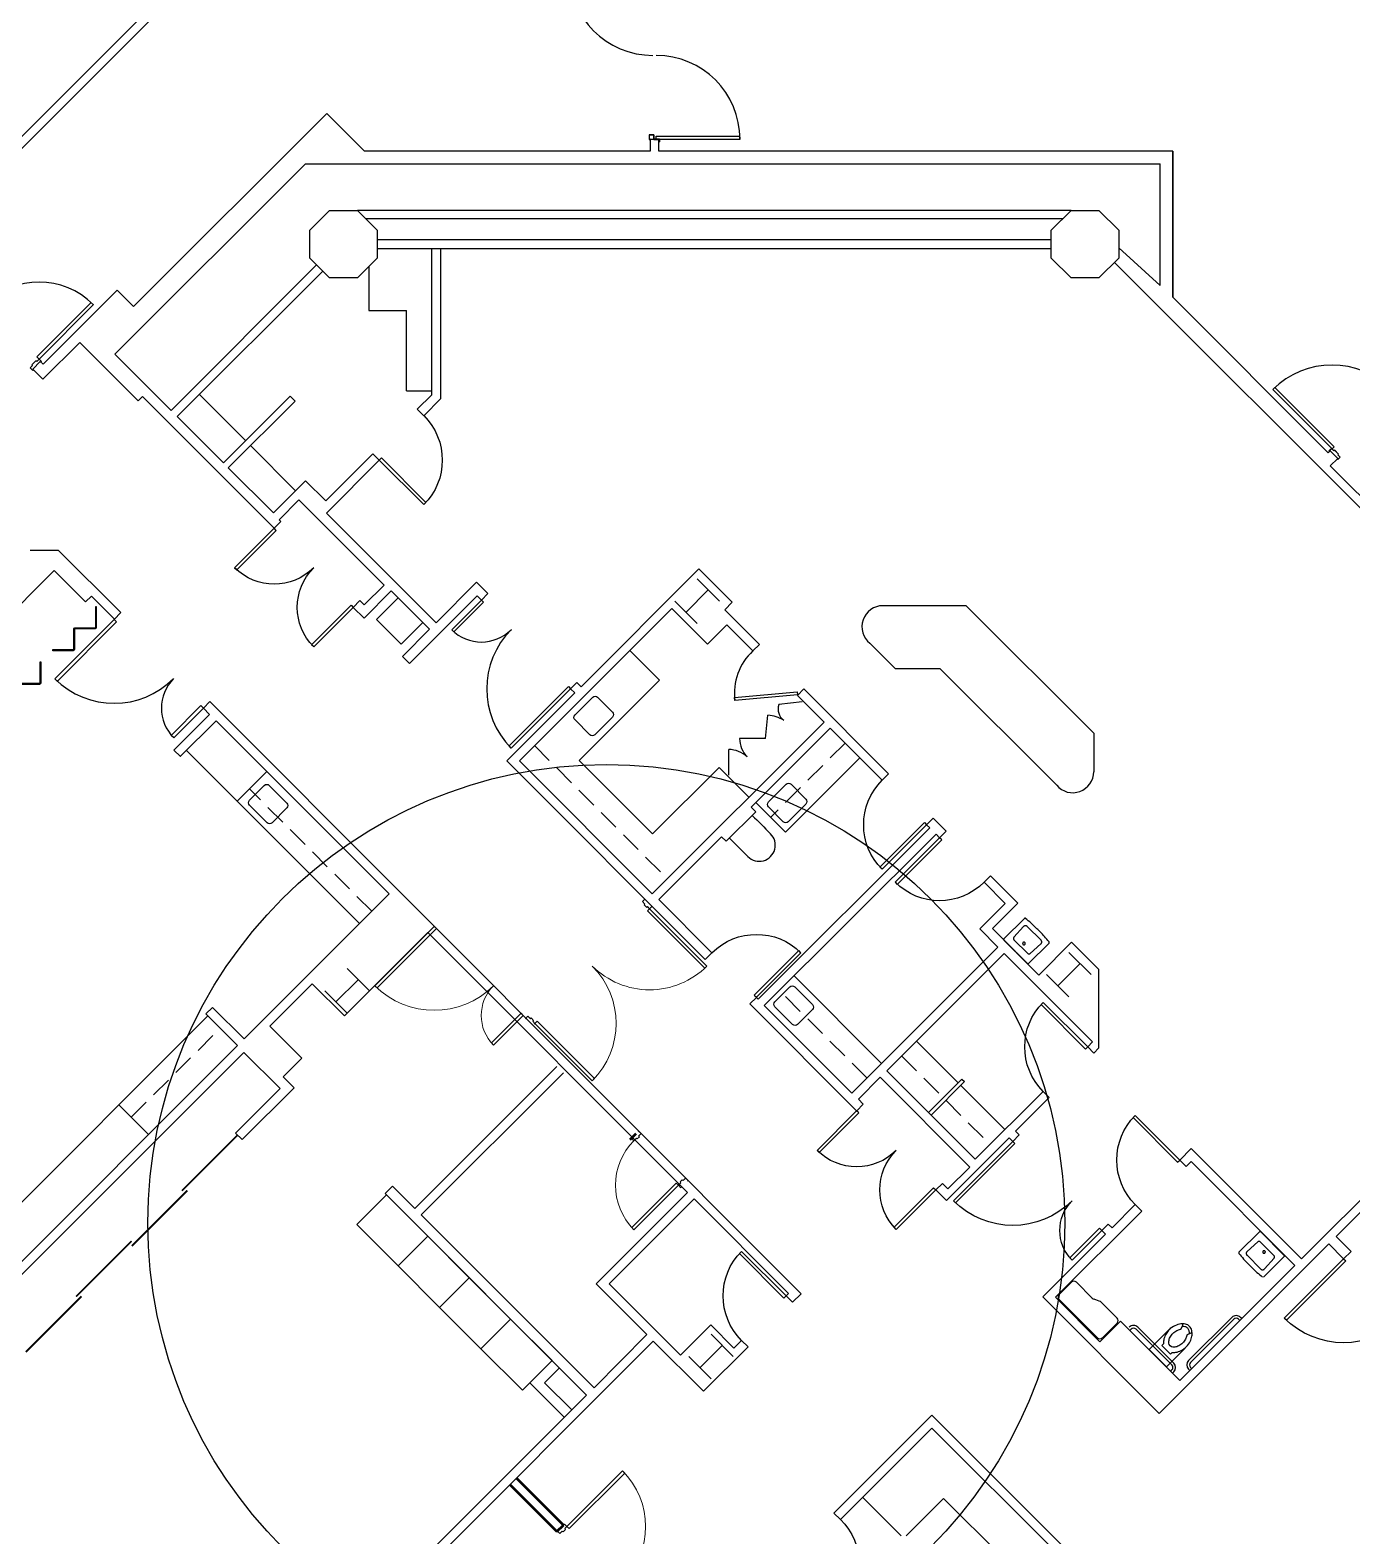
# Model space of a CAD drawing. Header units: inches. Extents: x -59 to 5682, y -269 to 4477.
# Drawn here: x 1088 to 1844, y 1984 to 2845 of the extents above; entities that cross this region are included whole.
import ezdxf

# ---------------------------------------------------------------- set-up
doc = ezdxf.new("R2010")
doc.units = ezdxf.units.IN
doc.header["$LTSCALE"] = 96
doc.header["$MEASUREMENT"] = 0
doc.linetypes.add('HIDDEN2', pattern=[0.1875, 0.125, -0.0625])
doc.layers.get('0').update_dxf_attribs({"linetype": 'CONTINUOUS'})
for name, color, linetype in [('A-COLS', 5, 'CONTINUOUS'), ('A-DOOR', 2, 'CONTINUOUS'), ('A-FLOR-CASE', 3, 'CONTINUOUS'), ('A-FLOR-CASE-UPPR', 3, 'HIDDEN2'), ('A-FLOR-PFIX', 2, 'CONTINUOUS'), ('A-SHAFT', 1, 'CONTINUOUS'), ('A-WALL-FULL', 6, 'CONTINUOUS')]:
    doc.layers.add(name, color=color, linetype=linetype)
for name, color, linetype, lineweight in [('A-DOOR-FRAM', 31, 'CONTINUOUS', 50), ('A-WALL', 113, 'CONTINUOUS', 13), ('I-WALL', 2, 'CONTINUOUS', 13), ('Q-CASE', 31, 'CONTINUOUS', 9)]:
    doc.layers.add(name, color=color, linetype=linetype, lineweight=lineweight)

# ---------------------------------------------------------------- blocks, each defined once
blk = doc.blocks.new('16COLUMN')
for p, q in [((-3111.61, 2735.51), (-3100.3, 2746.82)), ((-3100.3, 2746.82), (-3084.3, 2746.82)), ((-3084.3, 2746.82), (-3072.98, 2735.51)), ((-3111.61, 2719.51), (-3111.61, 2735.51)), ((-3072.98, 2735.51), (-3072.98, 2719.51)), ((-3100.3, 2708.19), (-3111.61, 2719.51)), ((-3072.98, 2719.51), (-3084.3, 2708.19)), ((-3084.3, 2708.19), (-3100.3, 2708.19))]:
    blk.add_line(p, q)
blk = doc.blocks.new('0206.01-BAS-GRID$0$IBEAM')
for points in [[(-0.5, 0.5, 1), (-0.5, 0.5), (0.5, 0.5), (0.5, 0.5, 1)], [(0, -0.5, 1), (0, -0.5), (0, 0.5), (0, 0.5, 1)], [(-0.5, -0.5, 1), (-0.5, -0.5), (0.5, -0.5), (0.5, -0.5, 1)]]:
    blk.add_3dface(points)
blk = doc.blocks.new('*U152')
for p, q in [((0, 0), (0, 0)), ((-36, 0), (-36, 0))]:
    blk.add_line(p, q)
blk.add_lwpolyline([(0, 0), (0, -36), (-1.75, -36), (-1.75, 0)], close=True)
blk.add_arc((0, 0), 36, 180, 270)
blk = doc.blocks.new('*U39')
for p, q in [((0, 0), (0, 0)), ((-36, 0), (-36, 0))]:
    blk.add_line(p, q)
blk.add_lwpolyline([(0, 0), (0, -36), (-1.75, -36), (-1.75, 0)], close=True)
blk.add_arc((0, 0), 36, 180, 270)
blk = doc.blocks.new('*U42')
for p, q in [((0, 0), (0, 0)), ((-32, 0), (-32, 0))]:
    blk.add_line(p, q)
blk.add_lwpolyline([(0, 0), (0, 32), (-1.75, 32), (-1.75, 0)], close=True)
blk.add_arc((0, 0), 32, 90, 180)
blk = doc.blocks.new('*U43')
for p, q in [((0, 0), (0, 0)), ((32, 0), (32, 0))]:
    blk.add_line(p, q)
blk.add_lwpolyline([(0, 0), (0, 32), (1.75, 32), (1.75, 0)], close=True)
blk.add_arc((0, 0), 32, 0, 90)
blk = doc.blocks.new('*U45')
for p, q in [((0, 0), (0, 0)), ((48, 0), (48, 0))]:
    blk.add_line(p, q)
blk.add_lwpolyline([(0, 0), (0, 48), (1.75, 48), (1.75, 0)], close=True)
blk.add_arc((0, 0), 48, 0, 90)
blk = doc.blocks.new('*U44')
for p, q in [((0, 0), (0, 0)), ((-24, 0), (-24, 0))]:
    blk.add_line(p, q)
blk.add_lwpolyline([(0, 0), (0, 24), (-1.75, 24), (-1.75, 0)], close=True)
blk.add_arc((0, 0), 24, 90, 180)
blk = doc.blocks.new('*U153')
for p, q in [((0, 0), (0, 0)), ((36, 0), (36, 0))]:
    blk.add_line(p, q)
blk.add_lwpolyline([(0, 0), (0, 36), (1.75, 36), (1.75, 0)], close=True)
blk.add_arc((0, 0), 36, 0, 90)
blk = doc.blocks.new('*U154')
for p, q in [((0, 0), (0, 0)), ((-36, 0), (-36, 0))]:
    blk.add_line(p, q)
blk.add_lwpolyline([(0, 0), (0, 36), (-1.75, 36), (-1.75, 0)], close=True)
blk.add_arc((0, 0), 36, 90, 180)
blk = doc.blocks.new('*U27')
for p, q in [((0, 0), (0, 0)), ((36, 0), (36, 0))]:
    blk.add_line(p, q)
blk.add_lwpolyline([(0, 0), (0, 36), (1.75, 36), (1.75, 0)], close=True)
blk.add_arc((0, 0), 36, 0, 90)
blk = doc.blocks.new('Corp_Door Double F - 7_-4_ x 7_-0_ - 2_ Head-2155632-LEVEL 01 OVERALL FLOOR PLAN CATH _1')
at = {"layer": 'A-DOOR', "lineweight": 20}
for p, q in [((-46.37, 49.87), (-44.62, 49.87)), ((-46.37, 3.5), (-46.37, 49.87)), ((-44.62, 3.5), (-44.62, 49.87)), ((44.62, 3.5), (44.62, 49.87)), ((46.37, 49.87), (44.62, 49.87)), ((46.37, 3.5), (46.37, 49.87)), ((-46.37, 3.5), (-44.62, 3.5)), ((44.62, 3.5), (46.37, 3.5))]:
    blk.add_line(p, q, dxfattribs=at)
at = {"layer": 'A-DOOR', "lineweight": 9}
for centre, start, end in [((-46.37, 3.5), 0, 90), ((46.37, 3.5), 90, 180)]:
    blk.add_arc(centre, 46.37, start, end, dxfattribs=at)
at = {"layer": 'A-DOOR-FRAM', "lineweight": 13}
for p, q in [((-46.37, 3.5), (-47.93, 3.5)), ((-46.37, 1.75), (-46.37, 3.5)), ((-45.75, 1.75), (-46.37, 1.75)), ((-45.75, -0.25), (-45.75, 1.75)), ((46.37, 1.75), (45.75, 1.75)), ((45.75, 1.75), (45.75, -0.25)), ((47.06, 3.5), (46.37, 3.5)), ((46.37, 3.5), (46.37, 1.75)), ((-48.37, -2.25), (-46.37, -2.25)), ((-46.37, -2.25), (-46.37, -0.25)), ((-46.37, -0.25), (-45.75, -0.25)), ((45.75, -0.25), (46.37, -0.25)), ((46.37, -0.25), (46.37, -2.25)), ((46.37, -2.25), (48.37, -2.25))]:
    blk.add_line(p, q, dxfattribs=at)
blk = doc.blocks.new('Double-Uneven - 72_ x 84_-V56-LEVEL 01 OVERALL FLOOR PLAN CATH _1')
at = {"layer": 'A-DOOR', "lineweight": 20}
for p, q in [((-68, -2.5), (-68, -50.46)), ((-68, -2.5), (-66.25, -2.5)), ((-66.25, -2.5), (-66.25, -50.47)), ((2.25, -2.5), (2.25, -26.5)), ((4, -2.5), (2.25, -2.5)), ((4, -2.5), (4, -26.5)), ((4, -26.5), (2.25, -26.5)), ((-68, -50.46), (-66.16, -50.46))]:
    blk.add_line(p, q, dxfattribs=at)
at = {"layer": 'A-DOOR', "lineweight": 9}
for centre, radius, start, end in [((-68, -2.5), 48, 270, 360), ((4, -2.5), 24, 180, 270)]:
    blk.add_arc(centre, radius, start, end, dxfattribs=at)
blk = doc.blocks.new('Corp_Door Single F1 - 3_-0_ x 7_-0_ - 2_ Head 2-2944324-LEVEL 01 OVERALL FLOOR PLAN CATH _1')
at = {"layer": 'A-DOOR', "lineweight": 20}
for p, q in [((16.25, -2.875), (18, -2.875)), ((16.25, -2.875), (16.25, -38.875)), ((18, -2.875), (18, -38.875)), ((16.25, -38.875), (18, -38.875))]:
    blk.add_line(p, q, dxfattribs=at)
at = {"layer": 'A-DOOR', "lineweight": 9}
blk.add_arc((18, -2.875), 36, 180, 270, dxfattribs=at)
at = {"layer": 'A-DOOR-FRAM', "lineweight": 13}
for p, q in [((-20, 2.875), (-18, 2.875)), ((-20, 2.5), (-20, 2.875)), ((-18, 2.875), (-18, 0.875)), ((-18, 0.875), (-17.375, 0.875)), ((-17.375, 0.875), (-17.375, -0.875)), ((17.375, 0.875), (18, 0.875)), ((17.375, -0.875), (17.375, 0.875)), ((18, 2.875), (20, 2.875)), ((18, 0.875), (18, 2.875)), ((20, 2.875), (20, 2.5)), ((-20, -2.875), (-20, -2.5)), ((-18, -2.875), (-20, -2.875)), ((-18, -0.875), (-18, -2.875)), ((-17.375, -0.875), (-18, -0.875)), ((18, -0.875), (17.375, -0.875)), ((18, -2.875), (18, -0.875)), ((20, -2.875), (18, -2.875)), ((20, -2.5), (20, -2.77))]:
    blk.add_line(p, q, dxfattribs=at)
blk = doc.blocks.new('Tall Cabinet-Double Door_4_ - 33 1_2_ W X 84_ H-2132603-LEVEL 01 OVERALL FLOOR PLAN CATH _1')
at = {"layer": 'Q-CASE', "color": 55, "lineweight": 13}
for p, q in [((17.49, 0), (-16.01, 0)), ((-16.01, 0), (-16.01, -24)), ((17.49, -24), (17.49, 0)), ((-16.01, -24), (17.49, -24))]:
    blk.add_line(p, q, dxfattribs=at)
blk = doc.blocks.new('Corp_Door Double N - 7_-8_ x 7_-0_ - 2_ Head-3193334-LEVEL 01 OVERALL FLOOR PLAN CATH _1')
at = {"layer": 'A-DOOR', "lineweight": 20}
for p, q in [((-45, 48.5), (-43.25, 48.5)), ((-45, 3.5), (-45, 48.5)), ((-43.25, 3.5), (-43.25, 48.5)), ((43.25, 3.5), (43.25, 48.5)), ((45, 48.5), (43.25, 48.5)), ((45, 3.5), (45, 48.5)), ((-45, 3.5), (-43.25, 3.5)), ((43.25, 3.5), (45, 3.5))]:
    blk.add_line(p, q, dxfattribs=at)
at = {"layer": 'A-DOOR', "lineweight": 9}
for centre, start, end in [((-45, 3.5), 0, 90), ((45, 3.5), 90, 180)]:
    blk.add_arc(centre, 45, start, end, dxfattribs=at)
at = {"layer": 'A-DOOR-FRAM', "lineweight": 13}
for p, q in [((-45, 3.5), (-47, 3.5)), ((-47, 3.5), (-47, -2.25)), ((-45, 1.75), (-45, 3.5)), ((-44.375, 1.75), (-45, 1.75)), ((-44.375, -0.25), (-44.375, 1.75)), ((45, 1.75), (44.375, 1.75)), ((44.375, 1.75), (44.375, -0.25)), ((47, 3.5), (45, 3.5)), ((45, 3.5), (45, 1.75)), ((47, -2.25), (47, 3.5)), ((-47, -2.25), (-45, -2.25)), ((-45, -2.25), (-45, -0.25)), ((-45, -0.25), (-44.375, -0.25)), ((44.375, -0.25), (45, -0.25)), ((45, -0.25), (45, -2.25)), ((45, -2.25), (47, -2.25))]:
    blk.add_line(p, q, dxfattribs=at)

msp = doc.modelspace()

# ---------------------------------------------------------------- linework, layer by layer
at = {"layer": 'A-DOOR'}
for p, q in [((1445.02, 2785.39), (1442.46, 2785.39)), ((1442.46, 2785.39), (1442.46, 2782.7)), ((1442.46, 2782.7), (1442.96, 2782.7)), ((1442.52, 2782.76), (1442.52, 2785.33)), ((1442.52, 2785.33), (1444.96, 2785.33)), ((1442.96, 2782.76), (1442.52, 2782.76)), ((1442.96, 2782.7), (1442.96, 2782.76)), ((1444.96, 2785.33), (1444.96, 2782.7)), ((1444.96, 2782.7), (1448.27, 2782.7)), ((1445.02, 2782.76), (1445.02, 2785.39)), ((1448.33, 2782.76), (1445.02, 2782.76)), ((1446.33, 2784.51), (1494.3, 2784.51)), ((1446.33, 2782.76), (1446.33, 2784.51)), ((1446.33, 2782.76), (1494.33, 2782.76)), ((1448.27, 2782.7), (1448.27, 2781.33)), ((1448.33, 2781.26), (1448.33, 2782.76)), ((1494.27, 2782.76), (1494.27, 2784.51)), ((1448.27, 2781.33), (1447.83, 2781.33)), ((1447.83, 2781.33), (1447.83, 2781.26)), ((1447.83, 2781.26), (1448.33, 2781.26)), ((1123.27, 2689.42), (1092.15, 2658.31)), ((1093.39, 2657.07), (1124.5, 2688.19)), ((1089.72, 2653.4), (1088.35, 2652.03)), ((1091.58, 2656.14), (1089.29, 2653.84)), ((1089.29, 2653.84), (1089.72, 2653.4)), ((1089.77, 2651.33), (1094.1, 2655.66)), ((1092.02, 2655.7), (1091.58, 2656.14)), ((1093.39, 2657.07), (1092.02, 2655.7)), ((1092.15, 2658.31), (1093.39, 2657.07)), ((1094.81, 2655.66), (1093.39, 2657.07)), ((1094.1, 2655.66), (1094.45, 2655.31)), ((1094.45, 2655.31), (1094.81, 2655.66)), ((1088.35, 2652.03), (1089.77, 2650.62)), ((1090.12, 2650.97), (1089.77, 2651.33)), ((1089.77, 2650.62), (1090.12, 2650.97)), ((1799.02, 2639.58), (1800.26, 2640.81)), ((1832.96, 2605.63), (1799.02, 2639.58)), ((1800.26, 2640.81), (1834.2, 2606.87)), ((1831.2, 2604.57), (1832.61, 2605.99)), ((1831.55, 2604.22), (1831.2, 2604.57)), ((1831.9, 2604.57), (1831.55, 2604.22)), ((1836.23, 2600.24), (1831.9, 2604.57)), ((1832.6, 2605.98), (1833.97, 2604.61)), ((1832.61, 2605.99), (1833.98, 2604.62)), ((1834.2, 2606.87), (1832.96, 2605.63)), ((1833.97, 2604.61), (1834.42, 2605.06)), ((1834.42, 2605.06), (1836.72, 2602.76)), ((1834.42, 2605.05), (1836.72, 2602.76)), ((1836.72, 2602.76), (1836.28, 2602.32)), ((1836.72, 2602.76), (1836.28, 2602.32)), ((1836.28, 2602.32), (1837.65, 2600.95)), ((1835.88, 2599.89), (1836.23, 2600.24)), ((1836.23, 2599.54), (1835.88, 2599.89)), ((1837.65, 2600.95), (1836.23, 2599.54)), ((1136.3, 2508.17), (1102.49, 2474.16)), ((1137.72, 2506.76), (1103.9, 2472.75)), ((1136.3, 2508.17), (1137.72, 2506.76)), ((1102.49, 2474.16), (1103.97, 2472.69)), ((1185.94, 2458.81), (1169.02, 2441.79)), ((1187.36, 2457.4), (1170.44, 2440.38)), ((1187.36, 2457.4), (1185.94, 2458.81)), ((1529.87, 2460.92), (1516.49, 2459.47)), ((1508.87, 2439.95), (1510.34, 2453.33)), ((1170.44, 2440.38), (1169.02, 2441.79)), ((1508.87, 2439.95), (1494.04, 2439.96)), ((1487.87, 2418.99), (1487.89, 2433.82))]:
    msp.add_line(p, q, dxfattribs=at)
for points in [[(1125.59, 2515.33), (1125.59, 2503.4), (1126.31, 2503.4), (1126.31, 2515.33)], [(1113.16, 2502.91), (1113.16, 2490.97), (1113.88, 2490.97), (1113.88, 2502.91)], [(1113.65, 2503.4), (1125.59, 2503.4), (1125.59, 2502.68), (1113.65, 2502.68)], [(1101.22, 2490.97), (1113.16, 2490.97), (1113.16, 2490.25), (1101.22, 2490.25)], [(1093.86, 2483.61), (1093.86, 2471.68), (1094.58, 2471.68), (1094.58, 2483.61)], [(1081.93, 2471.68), (1093.86, 2471.68), (1093.86, 2470.96), (1081.93, 2470.96)], [(1527.23, 2464.94), (1491.38, 2461.69), (1491.22, 2463.43), (1527.07, 2466.69)], [(1839.59, 2142.4), (1840.83, 2141.16), (1806.89, 2107.22), (1805.65, 2108.46)]]:
    msp.add_lwpolyline(points, close=True, dxfattribs=at)
at = {"layer": 'A-DOOR', "const_width": 1}
for points in [[(1175.14, 2181.35), (1206.96, 2213.17)], [(1146.39, 2149.7), (1178.21, 2181.52)], [(1114.54, 2120.74), (1146.36, 2152.56)], [(1085.78, 2089.09), (1117.6, 2120.91)]]:
    msp.add_lwpolyline(points, dxfattribs=at)
at = {"layer": 'A-DOOR'}
for centre, radius, start, end in [((1444.52, 2878.76), 48, 180, 270), ((1446.33, 2782.76), 48, 0, 90), ((1093.39, 2657.07), 44, 45, 135), ((1832.96, 2605.63), 48, 45, 135), ((1524.14, 2465.91), 33.04, 132.85418, 187.32809), ((1136.3, 2508.17), 48, 225.16461, 315.16461), ((1187.36, 2457.4), 24, 135.16461, 225.16461), ((1524.22, 2456.95), 8.13, 161.96854, 233.36651), ((1508.86, 2433.17), 20.21, 58.6713, 85.80385), ((1510.41, 2440.58), 16.38, 182.16437, 222.71878), ((1487.24, 2417.45), 16.38, 47.18632, 87.74074)]:
    msp.add_arc(centre, radius, start, end, dxfattribs=at)
at = {"layer": 'A-DOOR', "extrusion": (0, 0, -1)}
msp.add_arc((-1839.59, 2142.4), 48, 225.00101, 315.00101, dxfattribs=at)
at = {"layer": 'A-FLOR-CASE'}
for p, q in [((1281.96, 2709.9), (1281.96, 2684.79)), ((1281.96, 2684.79), (1303.52, 2684.79)), ((1303.52, 2638.85), (1303.52, 2684.79)), ((1185.13, 2636.85), (1211.54, 2610.4)), ((1303.52, 2638.85), (1317.99, 2638.85)), ((1214.37, 2607.57), (1240.15, 2581.74)), ((1623.67, 2515.97), (1576.05, 2515.97)), ((1696.63, 2443.01), (1623.67, 2515.97)), ((1431.24, 2490.4), (1448.29, 2473.32)), ((1583.19, 2479.97), (1568.66, 2494.51)), ((1402.41, 2427.52), (1448.29, 2473.32)), ((1608.76, 2479.97), (1583.19, 2479.97)), ((1675.47, 2413.26), (1608.76, 2479.97)), ((1696.63, 2443.01), (1696.63, 2421.01)), ((1276.63, 2334.14), (1177.66, 2433.16)), ((1206.66, 2404.15), (1223.64, 2421.11)), ((1402.41, 2427.52), (1444.35, 2385.43)), ((1482.42, 2423.44), (1444.35, 2385.43)), ((1499.41, 2406.45), (1482.42, 2423.44)), ((1562.84, 2428.91), (1520.38, 2386.53)), ((1520.39, 2386.53), (1503.48, 2403.44)), ((1575.36, 2254.1), (1525.23, 2304.25)), ((1047.84, 2139.3), (1189.97, 2281.42)), ((1595.27, 2266.94), (1619.15, 2243.04)), ((1620.56, 2241.62), (1645.82, 2216.28)), ((1156.03, 2213.54), (1139.06, 2230.51)), ((1564.49, 2006.01), (1586.59, 1983.91)), ((1589.41, 1983.91), (1610.8, 2005.3)), ((1610.8, 2005.3), (1644.04, 1972.07))]:
    msp.add_line(p, q, dxfattribs=at)
for centre, start, end in [((1576.05, 2503.97), 90, 232.00151), ((1684.63, 2421.01), 220.22604, 0)]:
    msp.add_arc(centre, 12, start, end, dxfattribs=at)
at = {"layer": 'A-FLOR-CASE-UPPR'}
for p, q in [((1376.79, 2435.95), (1452.71, 2359.83)), ((1554.39, 2437.37), (1511.93, 2394.99)), ((1283.7, 2341.21), (1213.72, 2411.2)), ((1566.98, 2245.76), (1516.86, 2295.89)), ((1146.13, 2223.44), (1197.04, 2274.35)), ((1586.79, 2258.45), (1637.34, 2207.79))]:
    msp.add_line(p, q, dxfattribs=at)
at = {"layer": 'A-FLOR-PFIX'}
for p, q in [((1298.73, 2520.52), (1286.4, 2508.19)), ((1286.4, 2508.19), (1300.52, 2494.04)), ((1300.52, 2494.04), (1312.86, 2506.37)), ((1488.29, 2383.04), (1498.79, 2372.52)), ((1645.27, 2325.42), (1656.98, 2337.11)), ((1656.5, 2332.45), (1651.01, 2326.32)), ((1666.51, 2324.67), (1658.68, 2332.51)), ((1658.69, 2311.27), (1645.27, 2324.72)), ((1658.93, 2317.05), (1651.04, 2324.95)), ((1671.11, 2322.96), (1659.4, 2311.27)), ((1666.45, 2322.49), (1660.3, 2317.01)), ((1779.74, 2146.12), (1791.45, 2157.81)), ((1792.16, 2157.81), (1805.58, 2144.36)), ((1784.4, 2146.58), (1790.54, 2152.07)), ((1791.92, 2152.03), (1799.81, 2144.13)), ((1784.34, 2144.41), (1792.17, 2136.57)), ((1805.58, 2143.66), (1793.87, 2131.96)), ((1794.35, 2136.63), (1799.84, 2142.76)), ((1683.91, 2129), (1676.84, 2121.93)), ((1695.79, 2119.95), (1686.74, 2129)), ((1676.84, 2119.1), (1698.76, 2097.18)), ((1699.86, 2118.26), (1696.96, 2119.23)), ((1710.07, 2108.49), (1700.99, 2117.53)), ((1701.59, 2097.18), (1710.07, 2105.66)), ((1717.34, 2101.47), (1718.05, 2102.17)), ((1741.39, 2081.67), (1720.88, 2102.17)), ((1742.45, 2082.73), (1721.94, 2103.23)), ((1750.94, 2084.15), (1775.68, 2108.91)), ((1752, 2083.09), (1776.74, 2107.85)), ((1780.27, 2107.14), (1779.57, 2107.85)), ((1781.33, 2108.2), (1780.63, 2108.91)), ((1740.68, 2078.14), (1741.39, 2078.85)), ((1741.74, 2077.08), (1742.45, 2077.78)), ((1751.64, 2078.49), (1750.94, 2079.2)), ((1752.7, 2079.56), (1752, 2080.26))]:
    msp.add_line(p, q, dxfattribs=at)
for points in [[(1408.44, 2442.2), (1399.96, 2450.69, -0.414214), (1399.96, 2453.52), (1410.06, 2463.62, -0.414214), (1412.89, 2463.62), (1421.38, 2455.13, -0.414214), (1421.38, 2452.3), (1411.27, 2442.2, -0.414214)], [(1235.15, 2400.28), (1226.67, 2391.79, -0.414214), (1223.84, 2391.79), (1213.73, 2401.89, -0.414214), (1213.73, 2404.71), (1222.21, 2413.2, -0.414214), (1225.04, 2413.21), (1235.15, 2403.11, -0.414214)], [(1519.09, 2392.4), (1510.61, 2400.88, -0.414214), (1510.61, 2403.71), (1520.71, 2413.81, -0.414214), (1523.54, 2413.81), (1532.02, 2405.33, -0.414214), (1532.02, 2402.5), (1521.92, 2392.4, -0.414214)], [(1656.33, 2323.38, 0.043661), (1656.23, 2323.29, 0.043661), (1656.14, 2323.19, 0.043661), (1656.08, 2323.08, 0.043661), (1656.03, 2322.96, 0.043661), (1656.01, 2322.83, 0.043661), (1656.01, 2322.7, 0.043661), (1656.03, 2322.57, 0.043661), (1656.08, 2322.45, 0.043661), (1656.14, 2322.33, 0.043661), (1656.22, 2322.23, 0.043661), (1656.32, 2322.15, 0.043661), (1656.44, 2322.08, 0.043661), (1656.56, 2322.04, 0.043661), (1656.69, 2322.02, 0.043661), (1656.82, 2322.02, 0.043661), (1656.95, 2322.04, 0.043661), (1657.07, 2322.08, 0.043661), (1657.19, 2322.15, 0.043661), (1657.29, 2322.23, 0.043661), (1657.37, 2322.33, 0.043661), (1657.43, 2322.45, 0.043661), (1657.48, 2322.57, 0.043661), (1657.5, 2322.7, 0.043661), (1657.5, 2322.83, 0.043661), (1657.48, 2322.96, 0.043661), (1657.44, 2323.08, 0.043661), (1657.37, 2323.19, 0.043661), (1657.29, 2323.29, 0.043661), (1657.19, 2323.38, 0.043661), (1657.07, 2323.44, 0.043661), (1656.95, 2323.49, 0.043661), (1656.82, 2323.51, 0.043661), (1656.69, 2323.51, 0.043661), (1656.56, 2323.49, 0.043661), (1656.44, 2323.44, 0.043661)], [(1535.74, 2285), (1527.25, 2276.52, -0.414214), (1524.42, 2276.52), (1514.33, 2286.63, -0.414214), (1514.33, 2289.46), (1522.82, 2297.94, -0.414214), (1525.65, 2297.94), (1535.74, 2287.83, -0.414214)], [(1794.52, 2145.7, 0.043661), (1794.62, 2145.78, 0.043661), (1794.71, 2145.88, 0.043661), (1794.77, 2146, 0.043661), (1794.82, 2146.12, 0.043661), (1794.84, 2146.25, 0.043661), (1794.84, 2146.38, 0.043661), (1794.82, 2146.51, 0.043661), (1794.77, 2146.63, 0.043661), (1794.71, 2146.75, 0.043661), (1794.62, 2146.85, 0.043661), (1794.52, 2146.93, 0.043661), (1794.41, 2147, 0.043661), (1794.29, 2147.04, 0.043661), (1794.16, 2147.06, 0.043661), (1794.03, 2147.06, 0.043661), (1793.9, 2147.04, 0.043661), (1793.78, 2147, 0.043661), (1793.66, 2146.93, 0.043661), (1793.56, 2146.85, 0.043661), (1793.48, 2146.75, 0.043661), (1793.41, 2146.63, 0.043661), (1793.37, 2146.51, 0.043661), (1793.35, 2146.38, 0.043661), (1793.35, 2146.25, 0.043661), (1793.37, 2146.12, 0.043661), (1793.41, 2146, 0.043661), (1793.48, 2145.89, 0.043661), (1793.56, 2145.79, 0.043661), (1793.66, 2145.7, 0.043661), (1793.78, 2145.64, 0.043661), (1793.9, 2145.59, 0.043661), (1794.03, 2145.57, 0.043661), (1794.16, 2145.57, 0.043661), (1794.29, 2145.59, 0.043661), (1794.41, 2145.64, 0.043661)]]:
    msp.add_lwpolyline(points, format="xyb", close=True, dxfattribs=at)
for points in [[(1657.65, 2337.15, 0.061553), (1657.53, 2337.22, 0.084107), (1657.43, 2337.25, 0.039062), (1657.31, 2337.25, 0.039062), (1657.18, 2337.24, 0.084107), (1657.09, 2337.2, 0.061553), (1656.98, 2337.11)], [(1671.14, 2323.63, 0.007949), (1668.44, 2326.8, 0.014949), (1666.93, 2328.42, 0.000949), (1664.68, 2330.68, 0.000949), (1662.43, 2332.93, 0.014949), (1660.81, 2334.44, 0.007949), (1657.65, 2337.15)], [(1651.01, 2326.32, 0.063221), (1650.84, 2326.08, 0.085725), (1650.78, 2325.88, 0.040781), (1650.76, 2325.63, 0.040781), (1650.79, 2325.38, 0.085725), (1650.86, 2325.18, 0.063221), (1651.04, 2324.95)], [(1658.68, 2332.51, 0.050866), (1658.4, 2332.74, 0.073218), (1658.17, 2332.85, 0.028563), (1657.8, 2332.94, 0.050866), (1657.58, 2332.95, 0.050866), (1657.36, 2332.92, 0.028563), (1656.99, 2332.81, 0.073218), (1656.77, 2332.7, 0.050866), (1656.5, 2332.45)], [(1645.27, 2325.42, 0.065543), (1645.18, 2325.3, 0.087946), (1645.14, 2325.2, 0.043207), (1645.13, 2325.07, 0.043207), (1645.14, 2324.94, 0.087946), (1645.18, 2324.83, 0.065543), (1645.27, 2324.72)], [(1658.93, 2317.05, 0.063221), (1659.16, 2316.87, 0.085725), (1659.36, 2316.79, 0.040781), (1659.61, 2316.77, 0.040781), (1659.86, 2316.78, 0.085725), (1660.07, 2316.84, 0.063221), (1660.3, 2317.01)], [(1666.45, 2322.49, 0.050866), (1666.69, 2322.76, 0.073218), (1666.81, 2322.98, 0.028563), (1666.92, 2323.35, 0.050866), (1666.95, 2323.57, 0.050866), (1666.93, 2323.79, 0.028563), (1666.84, 2324.17, 0.073218), (1666.73, 2324.39, 0.050866), (1666.51, 2324.67)], [(1671.11, 2322.96, 0.061553), (1671.19, 2323.07, 0.084107), (1671.23, 2323.17, 0.039062), (1671.25, 2323.29, 0.039062), (1671.24, 2323.41, 0.084107), (1671.22, 2323.51, 0.061553), (1671.14, 2323.63)], [(1658.69, 2311.27, 0.065543), (1658.81, 2311.18, 0.087946), (1658.92, 2311.14, 0.043207), (1659.04, 2311.13, 0.043207), (1659.17, 2311.14, 0.087946), (1659.28, 2311.18, 0.065543), (1659.4, 2311.27)], [(1792.16, 2157.81, 0.065543), (1792.04, 2157.9, 0.087946), (1791.93, 2157.94, 0.043207), (1791.8, 2157.95, 0.043207), (1791.67, 2157.94, 0.087946), (1791.57, 2157.9, 0.065543), (1791.45, 2157.81)], [(1779.74, 2146.12, 0.061553), (1779.65, 2146, 0.084107), (1779.62, 2145.91, 0.039062), (1779.6, 2145.79, 0.039062), (1779.6, 2145.66, 0.084107), (1779.63, 2145.56, 0.061553), (1779.71, 2145.44)], [(1779.71, 2145.44, 0.007949), (1782.41, 2142.28, 0.014949), (1783.92, 2140.66, 0.000949), (1786.16, 2138.4, 0.000949), (1788.42, 2136.15, 0.014949), (1790.04, 2134.63, 0.007949), (1793.2, 2131.93)], [(1784.4, 2146.58, 0.050866), (1784.16, 2146.32, 0.073218), (1784.04, 2146.1, 0.028563), (1783.93, 2145.73, 0.050866), (1783.9, 2145.51, 0.050866), (1783.92, 2145.29, 0.028563), (1784.01, 2144.91, 0.073218), (1784.11, 2144.68, 0.050866), (1784.34, 2144.41)], [(1791.92, 2152.03, 0.063221), (1791.69, 2152.21, 0.085725), (1791.49, 2152.29, 0.040781), (1791.24, 2152.31, 0.040781), (1790.99, 2152.3, 0.085725), (1790.78, 2152.24, 0.063221), (1790.54, 2152.07)], [(1792.17, 2136.57, 0.050866), (1792.45, 2136.34, 0.073218), (1792.68, 2136.23, 0.028563), (1793.05, 2136.14, 0.050866), (1793.27, 2136.13, 0.050866), (1793.49, 2136.15, 0.028563), (1793.86, 2136.27, 0.073218), (1794.08, 2136.38, 0.050866), (1794.35, 2136.63)], [(1799.84, 2142.76, 0.063221), (1800.01, 2143, 0.085725), (1800.07, 2143.2, 0.040781), (1800.09, 2143.45, 0.040781), (1800.06, 2143.7, 0.085725), (1799.98, 2143.9, 0.063221), (1799.81, 2144.13)], [(1805.58, 2143.66, 0.065543), (1805.67, 2143.77, 0.087946), (1805.71, 2143.88, 0.043207), (1805.72, 2144.01, 0.043207), (1805.71, 2144.14, 0.087946), (1805.67, 2144.24, 0.065543), (1805.58, 2144.36)], [(1741.23, 2103.03, 0.111314), (1737.69, 2098.89, 0.085426), (1736.68, 2095.81, 0.066386), (1736.66, 2093.84), (1735.56, 2092.75), (1740.51, 2087.8), (1741.61, 2088.9, 0.066386), (1743.57, 2088.92, 0.085426), (1746.66, 2089.93, 0.074934), (1749.62, 2092.12)], [(1751.46, 2103.77, 0.143932), (1749.17, 2105.02, 0.107177), (1745.71, 2105.02, 0.077997), (1742.29, 2103.7, 0.065232), (1738.82, 2101.03)], [(1752.9, 2099.45, 0.549653), (1752.17, 2099.89), (1750.1, 2098.84, 0.238976), (1749.83, 2098.48, -0.08035), (1749.16, 2096.49, -0.074934), (1747.5, 2094.24, -0.074934), (1745.25, 2092.58, -0.085426), (1743.14, 2091.89, -0.066386), (1741.97, 2091.87, -0.330534), (1739.64, 2094.2, -0.066386), (1739.65, 2095.37, -0.085426), (1740.34, 2097.49, -0.074934), (1742, 2099.74, -0.074934), (1744.25, 2101.4, -0.08035), (1746.24, 2102.07, 0.238976), (1746.6, 2102.34), (1747.66, 2104.44, 0.562484), (1747.2, 2105.16)], [(1750.4, 2102.71, 0.143932), (1748.86, 2103.55, 0.059203), (1747.29, 2103.7)], [(1751.39, 2099.49, 0.063273), (1751.24, 2101.17, 0.143932), (1750.4, 2102.71)], [(1752.89, 2099.51, 0.06085), (1752.71, 2101.49, 0.143932), (1751.46, 2103.77)], [(1738.82, 2101.03), (1728.31, 2090.51), (1738.21, 2080.61), (1748.72, 2091.13, 0.022673), (1749.75, 2092.26)]]:
    msp.add_lwpolyline(points, format="xyb", dxfattribs=at)
for centre, radius, start, end in [((6016.67, 6900.05), 6377.65, 224.927851, 225.061289), ((1505.31, 2379.02), 9.21, 224.92785, 45.06129), ((1685.33, 2127.58), 2, 44.99548, 134.99548), ((1678.26, 2120.51), 2, 134.99548, 224.99548), ((1697.91, 2122.07), 3, 224.99548, 251.56053), ((1699, 2115.69), 2.71, 42.72769, 71.56053), ((1708.67, 2107.08), 1.99, 314.84811, 45.14285), ((1719.46, 2100.76), 3.5, 45.01794, 135.01794), ((1719.46, 2100.76), 2, 45.01794, 135.01794), ((1778.15, 2106.43), 3.5, 45.01794, 135.01794), ((1778.15, 2106.43), 2, 45.01794, 135.01794), ((1700.17, 2098.69), 2.07, 226.88068, 313.11028), ((1740.87, 2100.87), 12.38, 315.01794, 332.15958), ((1743.36, 2099.56), 9.56, 332.15958, 351.69042), ((1745.47, 2099.25), 7.43, 351.69042, 1.5921), ((1739.98, 2080.26), 2, 315.01794, 45.01794), ((1739.98, 2080.26), 3.5, 315.01794, 45.01794), ((1753.41, 2081.68), 3.5, 135.01794, 225.01794), ((1753.41, 2081.68), 2, 135.01794, 225.01794)]:
    msp.add_arc(centre, radius, start, end, dxfattribs=at)
at = {"layer": 'A-SHAFT'}
msp.add_circle((1417.9, 2162.9), 262.23, dxfattribs=at)
at = {"layer": 'A-WALL', "color": 8, "lineweight": 50}
msp.add_line((1431.47, 2210.61), (1435, 2214.14), dxfattribs=at)
at = {"layer": 'A-WALL-FULL'}
for p, q in [((1027.81, 2721.95), (1178.66, 2872.8)), ((1165.65, 2866.68), (1009.82, 2710.86)), ((1257.95, 2797.59), (1147.49, 2687.13)), ((1279.46, 2776.08), (1257.95, 2797.59)), ((1442.96, 2782.7), (1442.96, 2776.08)), ((1447.83, 2782.7), (1442.96, 2782.7)), ((1447.83, 2776.08), (1447.83, 2782.7)), ((1442.96, 2776.08), (1279.46, 2776.08)), ((1741.83, 2776.08), (1447.83, 2776.08)), ((1741.83, 2692.53), (1741.83, 2776.08)), ((1741.83, 2776.08), (1741.83, 2692.53)), ((1245.8, 2768.83), (1136.78, 2659.8)), ((1245.8, 2768.83), (1734.58, 2768.83)), ((1734.58, 2699.15), (1734.58, 2768.83)), ((1683.68, 2742.12), (1275.55, 2742.12)), ((1280.18, 2737.5), (1679.05, 2737.5)), ((1672.36, 2725.31), (1286.86, 2725.31)), ((1286.86, 2720.31), (1672.36, 2720.31)), ((1317.99, 2636.62), (1317.99, 2720.31)), ((1323.24, 2634.45), (1323.24, 2720.31)), ((1734.58, 2699.15), (1710.99, 2720.7)), ((1168.87, 2627.66), (1252.13, 2710.91)), ((1255.66, 2707.38), (1172.4, 2624.12)), ((1886.21, 2534.71), (1708.55, 2712.37)), ((1095.69, 2654.07), (1138.12, 2696.49)), ((1147.49, 2687.13), (1138.12, 2696.49)), ((1741.83, 2692.53), (1830.84, 2603.51)), ((1116.64, 2666.53), (1095.6, 2645.49)), ((1150.05, 2633.12), (1116.64, 2666.53)), ((1089.77, 2651.33), (1094.1, 2655.66)), ((1095.69, 2654.07), (1094.1, 2655.66)), ((1136.78, 2659.8), (1168.87, 2627.66)), ((1095.6, 2645.49), (1089.77, 2651.33)), ((1198.8, 2597.68), (1237, 2635.85)), ((1239.83, 2633.02), (1237, 2635.85)), ((1317.99, 2636.62), (1309.69, 2628.34)), ((1152.52, 2635.59), (1150.05, 2633.12)), ((1152.52, 2635.59), (1227.83, 2560.29)), ((1201.63, 2594.85), (1239.83, 2633.02)), ((1309.69, 2628.34), (1313.4, 2624.62)), ((1323.24, 2634.45), (1313.4, 2624.62)), ((1172.4, 2624.12), (1198.8, 2597.68)), ((1284.23, 2602.88), (1257.34, 2575.97)), ((1284.23, 2602.88), (1287.95, 2599.16)), ((1830.84, 2603.51), (1831.9, 2604.57)), ((1201.63, 2594.85), (1227.41, 2569.02)), ((1287.94, 2599.16), (1257.75, 2568.95)), ((1831.99, 2596), (1836.23, 2600.24)), ((1897.4, 2530.59), (1831.99, 2596)), ((1245.85, 2587.46), (1227.41, 2569.02)), ((1245.85, 2587.46), (1257.34, 2575.97)), ((1242.06, 2576.6), (1230.66, 2565.2)), ((1242.06, 2576.6), (1290.83, 2527.83)), ((1257.75, 2568.95), (1320.46, 2506.19)), ((1231.7, 2564.16), (1227.83, 2560.29)), ((1230.66, 2565.2), (1231.7, 2564.16)), ((1088.22, 2547.78), (1104.22, 2547.78)), ((1140.16, 2512.02), (1104.22, 2547.78)), ((1102.07, 2536.09), (905.55, 2339.57)), ((1119.96, 2518.17), (1102.07, 2536.09)), ((1470.85, 2537.08), (1403.44, 2469.67)), ((1470.85, 2537.08), (1489.88, 2517.93)), ((1294.83, 2524.4), (1279.27, 2508.85)), ((1290.83, 2527.83), (1279.42, 2516.41)), ((1294.83, 2524.4), (1316.75, 2502.48)), ((1320.46, 2506.19), (1343.69, 2529.42)), ((1343.69, 2529.42), (1350.15, 2522.96)), ((1119.96, 2518.17), (1123.32, 2521.53)), ((1136.48, 2508.35), (1123.32, 2521.53)), ((1276.93, 2518.88), (1273.08, 2515.02)), ((1276.93, 2518.88), (1279.42, 2516.41)), ((1344.01, 2521.61), (1305.26, 2482.86)), ((1346.41, 2519.21), (1344.01, 2521.61)), ((1346.41, 2519.21), (1350.15, 2522.96)), ((1489.88, 2517.93), (1485.58, 2513.63)), ((1136.29, 2508.15), (1140.16, 2512.02)), ((1273.08, 2515.02), (1279.27, 2508.85)), ((1455.28, 2514.44), (1368.15, 2427.32)), ((1455.28, 2514.44), (1475.68, 2493.92)), ((1505.39, 2493.83), (1485.58, 2513.63)), ((1316.75, 2502.48), (1301.2, 2486.93)), ((1475.68, 2493.92), (1486.77, 2505.01)), ((1501.67, 2490.12), (1486.77, 2505.01)), ((1501.67, 2490.12), (1505.41, 2493.85)), ((1301.2, 2486.93), (1305.26, 2482.86)), ((1397.45, 2468.45), (1401.05, 2472.06)), ((1403.44, 2469.67), (1401.05, 2472.06)), ((1399.83, 2466.07), (1360.94, 2427.18)), ((1399.83, 2466.07), (1397.45, 2468.45)), ((1530.84, 2468.38), (1527.13, 2464.67)), ((1542.4, 2449.37), (1527.13, 2464.67)), ((1579.34, 2419.84), (1530.84, 2468.38)), ((1191.13, 2461.19), (1187.37, 2457.39)), ((1190.92, 2453.84), (1187.37, 2457.39)), ((1191.13, 2461.19), (1529.25, 2122.38)), ((1190.92, 2453.84), (1170.5, 2433.42)), ((1194.61, 2450.11), (1174.19, 2429.69)), ((1293.6, 2351.11), (1194.61, 2450.11)), ((1542.4, 2449.37), (1444.12, 2351.25)), ((1545.91, 2445.86), (1500.79, 2400.82)), ((1575.63, 2416.13), (1545.91, 2445.86)), ((1170.5, 2433.42), (1174.21, 2429.71)), ((1360.94, 2427.18), (1474.48, 2313.64)), ((1444.12, 2351.25), (1368.15, 2427.32)), ((1579.35, 2419.84), (1575.63, 2416.13)), ((1503.44, 2398.17), (1486.46, 2381.21)), ((1503.44, 2398.17), (1500.79, 2400.82)), ((1604.8, 2394.38), (1601.08, 2390.67)), ((1612.22, 2386.96), (1604.8, 2394.38)), ((1612.22, 2386.96), (1608.52, 2383.26)), ((1483.8, 2383.87), (1447.83, 2347.89)), ((1486.46, 2381.21), (1483.8, 2383.87)), ((1606.45, 2385.34), (1508.24, 2287.29)), ((1608.52, 2383.26), (1606.45, 2385.34)), ((1633.94, 2357.77), (1637.65, 2361.47)), ((1653.27, 2345.8), (1637.65, 2361.47)), ((1646.04, 2345.64), (1633.94, 2357.77)), ((1293.6, 2351.11), (1210.66, 2268.17)), ((1478.28, 2317.44), (1447.83, 2347.89)), ((1631.48, 2331.08), (1646.04, 2345.64)), ((1638.72, 2331.25), (1653.27, 2345.8)), ((1268.05, 2281.37), (1315.7, 2329.02)), ((1315.7, 2329.02), (1464.35, 2180.36)), ((1631.48, 2331.08), (1641.9, 2320.64)), ((1638.72, 2331.25), (1665.23, 2304.73)), ((1478.28, 2317.44), (1474.48, 2313.64)), ((1641.9, 2320.64), (1558.39, 2237.13)), ((1645.44, 2317.1), (1578.3, 2249.97)), ((1645.44, 2317.1), (1696.03, 2266.45)), ((1665.23, 2304.73), (1684.02, 2323.48)), ((1684.02, 2323.48), (1699.63, 2307.84)), ((1249.67, 2299.75), (1225.33, 2275.41)), ((1249.67, 2299.75), (1268.05, 2281.37)), ((1699.63, 2263.01), (1699.63, 2307.84)), ((1192.58, 2286.24), (1188.87, 2282.52)), ((1188.87, 2282.52), (1206.94, 2264.45)), ((1192.58, 2286.24), (1210.66, 2268.17)), ((1499.94, 2288.18), (1561.06, 2227.06)), ((1558.39, 2237.13), (1508.24, 2287.29)), ((1225.33, 2275.41), (1243.61, 2257.13)), ((1693.2, 2263.63), (1696.03, 2266.45)), ((1210.58, 2260.46), (1053.93, 2103.97)), ((1064.81, 2122.32), (1206.94, 2264.45)), ((1210.58, 2260.46), (1231.29, 2239.75)), ((1243.61, 2257.13), (1233.11, 2246.42)), ((1693.2, 2263.63), (1696.72, 2260.11)), ((1699.63, 2263.01), (1696.72, 2260.11)), ((1389.59, 2252.49), (1308.31, 2171.22)), ((1312.02, 2167.5), (1393.3, 2248.78)), ((1578.3, 2249.97), (1628.85, 2199.31)), ((1231.29, 2239.75), (1205.83, 2214.3)), ((1239.24, 2240.29), (1209.54, 2210.59)), ((1233.11, 2246.42), (1239.24, 2240.29)), ((1574.59, 2246.26), (1562.04, 2233.71)), ((1574.59, 2246.26), (1625.84, 2194.89)), ((1621.27, 2245.16), (1602.38, 2226.27)), ((1622.69, 2243.74), (1603.79, 2224.85)), ((1621.27, 2245.16), (1622.69, 2243.74)), ((1561.09, 2227.1), (1564.87, 2230.88)), ((1562.04, 2233.71), (1564.87, 2230.88)), ((1667.73, 2238.19), (1628.85, 2199.31)), ((1671.26, 2234.65), (1651.97, 2215.35)), ((1667.73, 2238.19), (1671.26, 2234.65)), ((1205.83, 2214.3), (1209.54, 2210.59)), ((1651.97, 2215.35), (1654.09, 2213.23)), ((1612.38, 2175.75), (1648.26, 2211.64)), ((1648.26, 2211.64), (1650.38, 2209.52)), ((1650.38, 2209.52), (1654.09, 2213.23)), ((1745.86, 2198.92), (1752.4, 2205.46)), ((1752.4, 2205.46), (1815.46, 2142.31)), ((1815.46, 2142.31), (1886.21, 2213.06)), ((1835.35, 2155.13), (1891.21, 2210.99)), ((1745.86, 2198.92), (1749.57, 2195.2)), ((1749.57, 2195.2), (1752.4, 2198.03)), ((1752.4, 2198.03), (1811.75, 2138.59)), ((1625.84, 2194.89), (1613.3, 2182.34)), ((1295.58, 2183.94), (1291.34, 2179.7)), ((1291.34, 2179.7), (1406.61, 2064.43)), ((1295.58, 2183.94), (1308.31, 2171.22)), ((1412.03, 2128.04), (1464.35, 2180.36)), ((1606.31, 2181.81), (1610.08, 2185.57)), ((1606.31, 2181.81), (1612.38, 2175.75)), ((1610.08, 2185.57), (1613.3, 2182.34)), ((1419.46, 2128.04), (1468.07, 2176.65)), ((1522.08, 2122.64), (1468.07, 2176.65)), ((1707.12, 2160.19), (1720.41, 2173.46)), ((1720.39, 2173.48), (1724.12, 2169.75)), ((1312.02, 2167.5), (1410.85, 2068.67)), ((1674.79, 2120.43), (1724.11, 2169.75)), ((1701.29, 2158.6), (1705, 2162.31)), ((1705, 2162.31), (1707.12, 2160.19)), ((1667.53, 2120.59), (1703.41, 2156.48)), ((1701.29, 2158.6), (1703.41, 2156.48)), ((1843.83, 2146.64), (1835.35, 2155.13)), ((1734.17, 2053.95), (1831.11, 2150.89)), ((1839.59, 2142.4), (1831.11, 2150.89)), ((1839.59, 2142.4), (1843.84, 2146.64)), ((1745.99, 2072.84), (1811.75, 2138.59)), ((1441.02, 2099.05), (1412.03, 2128.04)), ((1460.21, 2087.28), (1419.46, 2128.04)), ((1520.67, 2121.22), (1522.08, 2122.64)), ((1520.67, 2121.22), (1524.38, 2117.51)), ((1524.38, 2117.51), (1529.25, 2122.37)), ((1667.53, 2120.59), (1734.17, 2053.95)), ((1674.79, 2120.43), (1700.23, 2094.96)), ((1460.21, 2087.28), (1477.55, 2104.62)), ((1477.55, 2104.62), (1490.81, 2091.36)), ((1700.23, 2094.96), (1712.06, 2106.79)), ((1712.06, 2106.79), (1745.99, 2072.84)), ((1290.47, 1941.07), (1444.73, 2095.34)), ((1410.85, 2068.67), (1441.02, 2099.05)), ((1473.47, 2066.6), (1444.73, 2095.34)), ((1490.81, 2091.36), (1495.21, 2095.76)), ((1498.92, 2092.05), (1495.21, 2095.76)), ((1473.47, 2066.6), (1498.92, 2092.05)), ((1382.57, 2071.5), (1391.06, 2079.99)), ((1374.08, 2071.5), (1393.88, 2051.7)), ((1398.13, 2055.95), (1382.57, 2071.5)), ((1286.76, 1944.79), (1406.61, 2064.43)), ((1548.05, 1996.99), (1604.09, 2053.03)), ((1952.65, 1704.47), (1604.09, 2053.03)), ((1604.09, 2045.61), (1551.76, 1993.28)), ((1673.56, 1976.13), (1604.09, 2045.61)), ((1551.76, 1993.28), (1548.05, 1996.99))]:
    msp.add_line(p, q, dxfattribs=at)
msp.add_lwpolyline([(1499.92, 2288.17), (1503.72, 2291.96), (1504.79, 2290.91), (1602.9, 2388.86), (1601.08, 2390.67)], dxfattribs=at)
at = {"layer": 'I-WALL', "lineweight": 50}
for p, q in [((1393.31, 1990.09), (1366.4, 2017)), ((1362.68, 2013.29), (1389.59, 1986.37)), ((1389.59, 1986.37), (1393.31, 1990.09))]:
    msp.add_line(p, q, dxfattribs=at)

# ---------------------------------------------------------------- block references
at = {"layer": 'A-COLS', "xscale": 18.00000000000047, "yscale": 18.00000000000047, "zscale": 1e-06, "rotation": 135}
for p in [(1469.82, 2518.62), (1682.46, 2304.96), (1269.59, 2295.67), (1477.77, 2086.48)]:
    msp.add_blockref('0206.01-BAS-GRID$0$IBEAM', p, dxfattribs=at)
at = {"layer": 'A-DOOR'}
for name, p, xscale, rotation in [('*U27', (1288.02, 2599.26), -0.9999999999999994, 225.0000000000184), ('*U43', (1227.85, 2560.31), -1, 135.0000000000553), ('*U42', (1273.11, 2515.05), -1, 135.0000000000553), ('*U154', (1601.08, 2390.67), -0.9999999999999998, 135.0000000000461), ('*U153', (1608.52, 2383.26), -0.9999999999999998, 135.0000000000461), ('*U39', (1503.74, 2291.98), -0.9999999999999998, 135.0000000000461), ('*U152', (1693.2, 2263.63), -1, 225.0000000000275), ('*U43', (1561.06, 2227.06), -0.9999999999999998, 135.0000000000461), ('*U152', (1745.86, 2198.92), -1, 225.0000000000275), ('*U45', (1650.38, 2209.52), -0.9999999999999998, 135.0000000000461), ('*U42', (1606.31, 2181.81), -0.9999999999999998, 135.0000000000461), ('*U44', (1701.29, 2158.6), -0.9999999999999998, 135.0000000000461), ('*U152', (1520.67, 2121.22), -1, 225.0000000000275), ('*U154', (1092.87, 1972.69), -0.9999999999999998, 135.0000000000484), ('*U27', (1526.39, 1967.91), -0.9999999999999998, 225.0000000000276)]:
    msp.add_blockref(name, p, dxfattribs=dict(at, xscale=xscale, rotation=rotation))
for name, p, rotation in [('*U44', (1346.41, 2519.21), 134.9614574092471), ('*U45', (1397.45, 2468.45), 134.961457409249), ('Corp_Door Double F - 7_-4_ x 7_-0_ - 2_ Head-2155632-LEVEL 01 OVERALL FLOOR PLAN CATH _1', (1407.37, 2312.33), 224.9999999999999), ('Double-Uneven - 72_ x 84_-V56-LEVEL 01 OVERALL FLOOR PLAN CATH _1', (1369.26, 2286.23), 314.9999999999998), ('Corp_Door Single F1 - 3_-0_ x 7_-0_ - 2_ Head 2-2944324-LEVEL 01 OVERALL FLOOR PLAN CATH _1', (1448.42, 2199.27), 314.9999999999998), ('Corp_Door Double N - 7_-8_ x 7_-0_ - 2_ Head-3193334-LEVEL 01 OVERALL FLOOR PLAN CATH _1', (1424.68, 1955), 314.9999999999998)]:
    msp.add_blockref(name, p, dxfattribs=dict(at, rotation=rotation))
at = {"layer": 'A-WALL-FULL'}
for p in [(4359.85, -4.7), (4783.97, -4.7)]:
    msp.add_blockref('16COLUMN', p, dxfattribs=at)
at = {"layer": 'Q-CASE', "color": 55, "lineweight": 13, "rotation": 314.9999999999998}
for p in [(1303.38, 2167.66), (1327.07, 2143.97), (1350.76, 2120.28), (1374.45, 2096.6)]:
    msp.add_blockref('Tall Cabinet-Double Door_4_ - 33 1_2_ W X 84_ H-2132603-LEVEL 01 OVERALL FLOOR PLAN CATH _1', p, dxfattribs=at)

doc.saveas('drawing.dxf')
